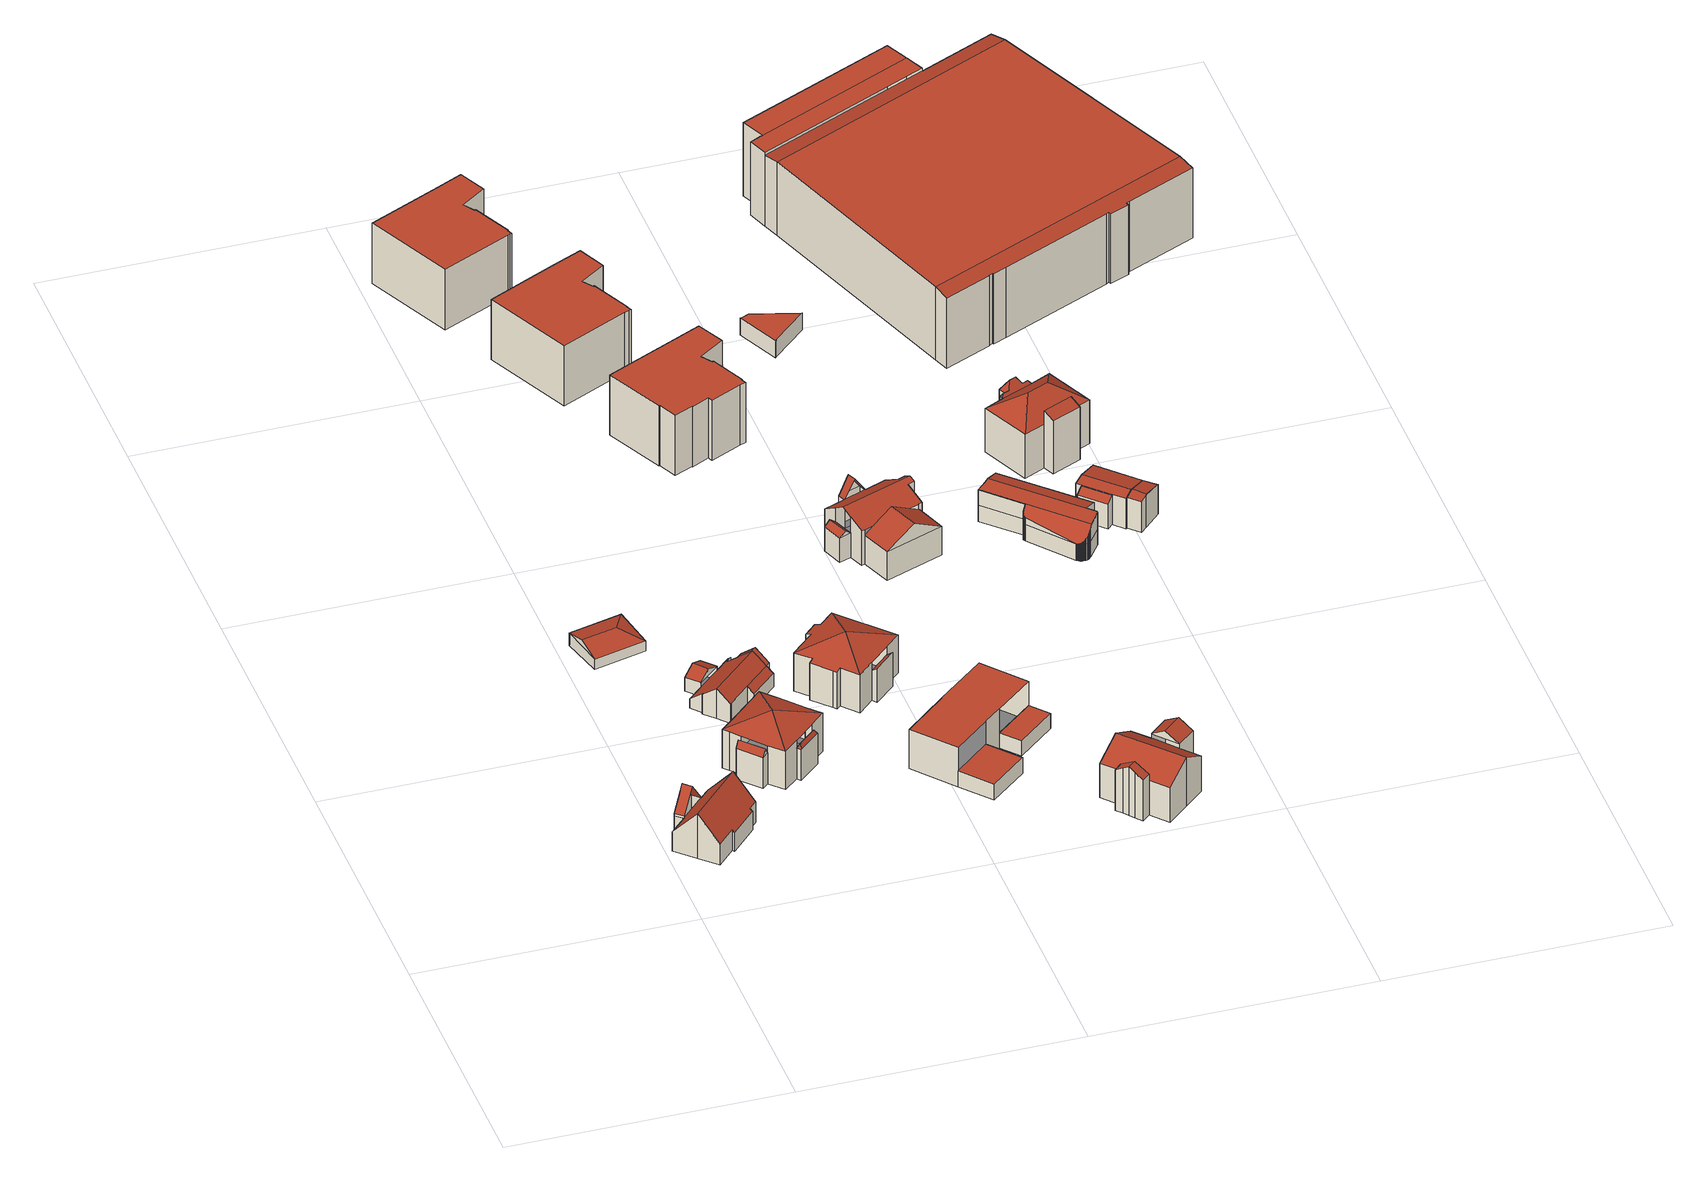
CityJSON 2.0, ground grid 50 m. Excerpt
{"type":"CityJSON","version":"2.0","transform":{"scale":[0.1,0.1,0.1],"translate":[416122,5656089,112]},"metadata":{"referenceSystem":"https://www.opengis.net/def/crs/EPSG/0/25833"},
"CityObjects":{
"building1":{"type":"Building","attributes":{"Gemeindeschluessel":14612000,"Geometrietyp2DReferenz":"3000","function":"31001_9998","roofType":"9999"},"children":["building1-1","building1-2"]},
"building1-1":{"type":"BuildingPart","attributes":{"Dachtyp_tdc":"tdcGableRoof","Dachneigung":53.34,"QualitaetDacherkennung":77,"Geometrietyp2DReferenz":"3000","measuredHeight":8.21,"roofType":"3100"},"parents":["building1"],"geometry":[{"type":"MultiSurface","lod":"2","boundaries":[[[0,1,2,3]],[[1,4,5,2]],[[4,6,7,5]],[[8,9,10,11]],[[4,10,9,12,6]],[[1,11,10,4]],[[0,8,11,1]],[[13,8,0]],[[2,5,7,3]]],"semantics":{"surfaces":[{"type":"WallSurface"},{"type":"RoofSurface"},{"type":"GroundSurface"}],"values":[0,0,0,1,1,0,0,0,2]}}]},
"building1-2":{"type":"BuildingPart","attributes":{"Dachtyp_tdc":"tdcGableRoof","Dachneigung":48.22,"QualitaetDacherkennung":71,"Geometrietyp2DReferenz":"3000","measuredHeight":8.88,"roofType":"3100"},"parents":["building1"],"geometry":[{"type":"MultiSurface","lod":"2","boundaries":[[[14,15,16,17]],[[15,18,19,16]],[[18,20,21,19]],[[20,22,23,21]],[[22,24,25,23]],[[24,13,3,25]],[[13,0,3]],[[26,7,6]],[[26,27,28,7]],[[27,29,30,28]],[[29,31,32,30]],[[31,33,34,32]],[[33,14,17,34]],[[29,27,26,12,13,24,22]],[[22,20,18,15,14,33,31,29]],[[17,16,19,21,23,25,3,7,28,30,32,34]]],"semantics":{"surfaces":[{"type":"WallSurface"},{"type":"RoofSurface"},{"type":"GroundSurface"}],"values":[0,0,0,0,0,0,0,0,0,0,0,0,0,1,1,2]}}]},
"building2":{"type":"Building","attributes":{"Dachtyp_tdc":"tdcHipAndGableRoof","Gemeindeschluessel":14612000,"Dachneigung":21.71,"QualitaetDacherkennung":45,"Geometrietyp2DReferenz":"3000","measuredHeight":3.57,"function":"31001_9998","roofType":"5000"},"geometry":[{"type":"Solid","lod":"2","boundaries":[[[[35,36,37,38]],[[36,39,40,37]],[[39,41,42,40]],[[41,35,38,42]],[[39,36,43]],[[35,41,44]],[[36,35,44,43]],[[41,39,43,44]],[[38,37,40,42]]]],"semantics":{"surfaces":[{"type":"WallSurface"},{"type":"RoofSurface"},{"type":"GroundSurface"}],"values":[[0,0,0,0,1,0,1,1,2]]}}]},
"building3":{"type":"Building","attributes":{"Gemeindeschluessel":14612000,"Geometrietyp2DReferenz":"3000","function":"31001_9998","roofType":"9999"},"children":["building3-1","building3-2","building3-3","building3-4"]},
"building3-1":{"type":"BuildingPart","attributes":{"Dachtyp_tdc":"tdcPolyFlatRoof","Dachneigung":2.65,"QualitaetDacherkennung":49,"Geometrietyp2DReferenz":"3000","measuredHeight":6.21,"roofType":"2100"},"parents":["building3"],"geometry":[{"type":"MultiSurface","lod":"2","boundaries":[[[45,46,47,48]],[[46,49,50,47]],[[49,51,52,50]],[[51,53,54,52]],[[51,49,46,45,53]],[[54,48,47,50,52]]],"semantics":{"surfaces":[{"type":"WallSurface"},{"type":"RoofSurface"},{"type":"GroundSurface"}],"values":[0,0,0,0,1,2]}}]},
"building3-2":{"type":"BuildingPart","attributes":{"Dachtyp_tdc":"tdcFreeFormRoof","Dachneigung":60.7,"QualitaetDacherkennung":30,"Geometrietyp2DReferenz":"3000","measuredHeight":7.51,"roofType":"5000"},"parents":["building3"],"geometry":[{"type":"MultiSurface","lod":"2","boundaries":[[[55,56,57,58]],[[56,59,60,57]],[[61,55,58,62]],[[63,64,56,55]],[[64,63,61,59]],[[56,64,59]],[[61,63,55]],[[58,57,60,62]]],"semantics":{"surfaces":[{"type":"WallSurface"},{"type":"RoofSurface"},{"type":"GroundSurface"}],"values":[0,0,0,1,1,0,0,2]}}]},
"building3-3":{"type":"BuildingPart","attributes":{"Dachtyp_tdc":"tdcFreeFormRoof","Dachneigung":60.17,"QualitaetDacherkennung":38,"Geometrietyp2DReferenz":"3000","measuredHeight":7.04,"roofType":"5000"},"parents":["building3"],"geometry":[{"type":"MultiSurface","lod":"2","boundaries":[[[65,66,67,68]],[[66,69,70,67]],[[71,65,68,72]],[[73,69,66]],[[74,73,66,65]],[[74,65,71]],[[73,74,71,69]],[[68,67,70,72]]],"semantics":{"surfaces":[{"type":"WallSurface"},{"type":"RoofSurface"},{"type":"GroundSurface"}],"values":[0,0,0,1,1,1,1,2]}}]},
"building3-4":{"type":"BuildingPart","attributes":{"Dachtyp_tdc":"tdcTentRoof","Dachneigung":21.88,"QualitaetDacherkennung":58,"Geometrietyp2DReferenz":"3000","measuredHeight":10.11,"roofType":"3500"},"parents":["building3"],"geometry":[{"type":"MultiSurface","lod":"2","boundaries":[[[75,76,77,60]],[[76,78,79,77]],[[78,80,81,79]],[[80,82,83,81]],[[82,84,48,83]],[[84,45,48]],[[85,54,53]],[[85,86,87,54]],[[86,88,71,72,87]],[[89,70,69]],[[89,90,91,70]],[[90,92,61,62,91]],[[93,75,60,59]],[[82,80,78,94]],[[86,85,84,82,94]],[[90,89,88,86,94]],[[78,76,75,93,92,90,94]],[[77,79,81,83,48,54,87,72,70,91,62,60]]],"semantics":{"surfaces":[{"type":"WallSurface"},{"type":"RoofSurface"},{"type":"GroundSurface"}],"values":[0,0,0,0,0,0,0,0,0,0,0,0,0,1,1,1,1,2]}}]},
"building4":{"type":"Building","attributes":{"Gemeindeschluessel":14612000,"Geometrietyp2DReferenz":"3000","function":"31001_9998","roofType":"9999"},"children":["building4-1","building4-2","building4-3","building4-4"]},
"building4-1":{"type":"BuildingPart","attributes":{"Dachtyp_tdc":"tdcGableRoof","Dachneigung":39.18,"QualitaetDacherkennung":59,"Geometrietyp2DReferenz":"3000","measuredHeight":5.92,"roofType":"3100"},"parents":["building4"],"geometry":[{"type":"MultiSurface","lod":"2","boundaries":[[[95,96,97,98]],[[99,100,101,102]],[[99,95,98,100]],[[95,99,103]],[[95,103,104,105,96]],[[99,102,104,103]],[[98,97,106,101,100]]],"semantics":{"surfaces":[{"type":"WallSurface"},{"type":"RoofSurface"},{"type":"GroundSurface"}],"values":[0,0,0,0,1,1,2]}}]},
"building4-2":{"type":"BuildingPart","attributes":{"Dachtyp_tdc":"tdcGableRoof","Dachneigung":24.5,"QualitaetDacherkennung":76,"Geometrietyp2DReferenz":"3000","measuredHeight":3.95,"roofType":"3100"},"parents":["building4"],"geometry":[{"type":"MultiSurface","lod":"2","boundaries":[[[107,108,109,110]],[[108,111,112,109]],[[111,113,114,112]],[[113,115,116,117,114]],[[118,107,110,119,120]],[[107,118,121,122,108]],[[113,111,122,121,115]],[[108,122,111]],[[115,121,118]],[[110,109,112,114,117,119]]],"semantics":{"surfaces":[{"type":"WallSurface"},{"type":"RoofSurface"},{"type":"GroundSurface"}],"values":[0,0,0,0,0,1,1,0,0,2]}}]},
"building4-3":{"type":"BuildingPart","attributes":{"Dachtyp_tdc":"tdcPolyFlatRoof","Dachneigung":39.7,"QualitaetDacherkennung":59,"Geometrietyp2DReferenz":"3000","measuredHeight":3.73,"roofType":"2100"},"parents":["building4"],"geometry":[{"type":"MultiSurface","lod":"2","boundaries":[[[96,123,124,97]],[[123,125,126,124]],[[125,127,128,126]],[[125,123,96,127]],[[128,97,124,126]]],"semantics":{"surfaces":[{"type":"WallSurface"},{"type":"RoofSurface"},{"type":"GroundSurface"}],"values":[0,0,0,1,2]}}]},
"building4-4":{"type":"BuildingPart","attributes":{"Dachtyp_tdc":"tdcGableRoof","Dachneigung":38.49,"QualitaetDacherkennung":69,"Geometrietyp2DReferenz":"3000","measuredHeight":5.89,"roofType":"3100"},"parents":["building4"],"geometry":[{"type":"MultiSurface","lod":"2","boundaries":[[[129,130,131,132]],[[130,133,134,131]],[[133,135,136,134]],[[135,137,138,136]],[[137,139,140,138]],[[139,141,110,140]],[[141,120,119,110]],[[116,142,114,117]],[[142,143,144,114]],[[143,145,146,144]],[[145,147,148,146]],[[147,102,101,148]],[[133,130,129,127,96,105,149]],[[129,132,128,127]],[[149,102,147,145,143,142,116,120,141,139,137,135,133]],[[132,131,134,136,138,140,110,119,117,114,144,146,148,101,106,97,128]]],"semantics":{"surfaces":[{"type":"WallSurface"},{"type":"RoofSurface"},{"type":"GroundSurface"}],"values":[0,0,0,0,0,0,0,0,0,0,0,0,1,0,1,2]}}]},
"building5":{"type":"Building","attributes":{"Gemeindeschluessel":14612000,"Geometrietyp2DReferenz":"3000","function":"31001_9998","roofType":"9999"},"children":["building5-1","building5-2"]},
"building5-1":{"type":"BuildingPart","attributes":{"Dachtyp_tdc":"tdcTentRoof","Dachneigung":21.59,"QualitaetDacherkennung":62,"Geometrietyp2DReferenz":"3000","measuredHeight":10.22,"roofType":"3500"},"parents":["building5"],"geometry":[{"type":"MultiSurface","lod":"2","boundaries":[[[150,151,152,153]],[[154,155,156,157]],[[155,150,153,156]],[[150,155,154,158,159,160,161]],[[151,162,163,164,152]],[[165,166,162,151,161]],[[160,167,168,169,170,171,165,161]],[[151,150,161]],[[164,172,173,174,175,176,177,178,179,180,181,157,156,153,152]],[[165,171,174,173]],[[166,165,173,172,182]],[[171,170,175,174]],[[170,169,176,175]],[[169,168,177,176]],[[168,167,178,177]],[[167,160,179,178]],[[160,159,180,179]],[[159,158,181,180]],[[158,154,157,181]]],"semantics":{"surfaces":[{"type":"WallSurface"},{"type":"RoofSurface"},{"type":"GroundSurface"}],"values":[0,0,0,1,0,1,1,1,2,0,0,0,0,0,0,0,0,0,0]}}]},
"building5-2":{"type":"BuildingPart","attributes":{"Dachtyp_tdc":"tdcPolyFlatRoof","Dachneigung":36.3,"QualitaetDacherkennung":40,"Geometrietyp2DReferenz":"3000","measuredHeight":6.85,"roofType":"2100"},"parents":["building5"],"geometry":[{"type":"MultiSurface","lod":"2","boundaries":[[[183,184,185,186]],[[163,187,188,164]],[[187,183,186,188]],[[187,163,184,183]],[[186,185,164,188]]],"semantics":{"surfaces":[{"type":"WallSurface"},{"type":"RoofSurface"},{"type":"GroundSurface"}],"values":[0,0,0,1,2]}}]},
"building6":{"type":"Building","attributes":{"Dachtyp_tdc":"tdcPolyFlatRoof","Gemeindeschluessel":14612000,"Dachneigung":0,"QualitaetDacherkennung":54,"Geometrietyp2DReferenz":"3000","measuredHeight":12.18,"function":"31001_9998","roofType":"1000"},"geometry":[{"type":"Solid","lod":"2","boundaries":[[[[189,190,191,192]],[[190,193,194,191]],[[193,195,196,194]],[[195,197,198,196]],[[197,199,200,198]],[[199,201,202,200]],[[201,203,204,202]],[[203,205,206,204]],[[205,207,208,206]],[[207,209,210,208]],[[209,211,212,210]],[[211,213,214,212]],[[213,189,192,214]],[[213,211,209,207,205,203,201,199,197,195,193,190,189]],[[192,191,194,196,198,200,202,204,206,208,210,212,214]]]],"semantics":{"surfaces":[{"type":"WallSurface"},{"type":"RoofSurface"},{"type":"GroundSurface"}],"values":[[0,0,0,0,0,0,0,0,0,0,0,0,0,1,2]]}}]},
"building7":{"type":"Building","attributes":{"Gemeindeschluessel":14612000,"Geometrietyp2DReferenz":"3000","function":"31001_9998","roofType":"9999"},"children":["building7-1","building7-2","building7-3","building7-4"]},
"building7-1":{"type":"BuildingPart","attributes":{"Dachtyp_tdc":"tdcPolyFlatRoof","Dachneigung":0,"QualitaetDacherkennung":25,"Geometrietyp2DReferenz":"3000","measuredHeight":3.16,"roofType":"1000"},"parents":["building7"],"geometry":[{"type":"MultiSurface","lod":"2","boundaries":[[[215,216,217,218]],[[216,219,220,217]],[[219,221,222,220]],[[221,219,216,215]],[[218,217,220,222]]],"semantics":{"surfaces":[{"type":"WallSurface"},{"type":"RoofSurface"},{"type":"GroundSurface"}],"values":[0,0,0,1,2]}}]},
"building7-2":{"type":"BuildingPart","attributes":{"Dachtyp_tdc":"tdcPolyFlatRoof","Dachneigung":0,"QualitaetDacherkennung":7,"Geometrietyp2DReferenz":"3000","measuredHeight":3.7,"roofType":"1000"},"parents":["building7"],"geometry":[{"type":"MultiSurface","lod":"2","boundaries":[[[223,224,225,226]],[[224,227,228,225]],[[227,229,230,228]],[[229,227,224,223]],[[226,225,228,230]]],"semantics":{"surfaces":[{"type":"WallSurface"},{"type":"RoofSurface"},{"type":"GroundSurface"}],"values":[0,0,0,1,2]}}]},
"building7-3":{"type":"BuildingPart","attributes":{"Dachtyp_tdc":"tdcPolyFlatRoof","Dachneigung":0,"QualitaetDacherkennung":6,"Geometrietyp2DReferenz":"3000","measuredHeight":7.92,"roofType":"1000"},"parents":["building7"],"geometry":[{"type":"MultiSurface","lod":"2","boundaries":[[[231,232,233,222,221]],[[232,234,223,226,233]],[[235,236,237,238,230,229]],[[239,240,215,218,241,242]],[[240,239,236,235,234,232,231]],[[222,233,226,230,238,241,218]]],"semantics":{"surfaces":[{"type":"WallSurface"},{"type":"RoofSurface"},{"type":"GroundSurface"}],"values":[0,0,0,0,1,2]}}]},
"building7-4":{"type":"BuildingPart","attributes":{"Dachtyp_tdc":"tdcPolyFlatRoof","Dachneigung":0,"QualitaetDacherkennung":0,"Geometrietyp2DReferenz":"3000","measuredHeight":3,"roofType":"9999"},"parents":["building7"],"geometry":[{"type":"MultiSurface","lod":"2","boundaries":[[[237,242,243,244]],[[237,244,245,238]],[[244,243,246,245]],[[243,242,241,246]],[[245,246,241,238]],[[238,241,242,237]]],"semantics":{"surfaces":[{"type":"RoofSurface"},{"type":"WallSurface"},{"type":"GroundSurface"},{"type":"ClosureSurface","isClosure":"1","QuelleClosure":"LoD1Solid"}],"values":[0,1,1,1,2,3]}}]},
"building8":{"type":"Building","attributes":{"Dachtyp_tdc":"tdcPolyFlatRoof","Gemeindeschluessel":14612000,"Dachneigung":0,"QualitaetDacherkennung":53,"Geometrietyp2DReferenz":"3000","measuredHeight":12.1,"function":"31001_9998","roofType":"1000"},"geometry":[{"type":"Solid","lod":"2","boundaries":[[[[247,248,249,250]],[[248,251,252,249]],[[251,253,254,252]],[[253,255,256,254]],[[255,257,258,256]],[[257,259,260,258]],[[259,261,262,260]],[[261,263,264,262]],[[263,265,266,264]],[[265,267,268,266]],[[267,269,270,268]],[[269,271,272,270]],[[271,247,250,272]],[[271,269,267,265,263,261,259,257,255,253,251,248,247]],[[250,249,252,254,256,258,260,262,264,266,268,270,272]]]],"semantics":{"surfaces":[{"type":"WallSurface"},{"type":"RoofSurface"},{"type":"GroundSurface"}],"values":[[0,0,0,0,0,0,0,0,0,0,0,0,0,1,2]]}}]},
"building9":{"type":"Building","attributes":{"Dachtyp_tdc":"tdcPolyFlatRoof","Gemeindeschluessel":14612000,"Dachneigung":0,"QualitaetDacherkennung":55,"Geometrietyp2DReferenz":"3000","measuredHeight":12.06,"function":"31001_9998","roofType":"1000"},"geometry":[{"type":"Solid","lod":"2","boundaries":[[[[273,274,275,276]],[[274,277,278,275]],[[277,279,280,278]],[[279,281,282,280]],[[281,283,284,282]],[[283,285,286,284]],[[285,287,288,286]],[[287,289,290,288]],[[289,291,292,290]],[[291,293,294,292]],[[293,295,296,294]],[[295,297,298,296]],[[297,299,300,298]],[[299,301,302,300]],[[301,303,304,302]],[[303,305,306,304]],[[305,273,276,306]],[[305,303,301,299,297,295,293,291,289,287,285,283,281,279,277,274,273]],[[276,275,278,280,282,284,286,288,290,292,294,296,298,300,302,304,306]]]],"semantics":{"surfaces":[{"type":"WallSurface"},{"type":"RoofSurface"},{"type":"GroundSurface"}],"values":[[0,0,0,0,0,0,0,0,0,0,0,0,0,0,0,0,0,1,2]]}}]},
"building10":{"type":"Building","attributes":{"Gemeindeschluessel":14612000,"Geometrietyp2DReferenz":"3000","function":"31001_9998","roofType":"9999"},"children":["building10-1","building10-2","building10-3"]},
"building10-1":{"type":"BuildingPart","attributes":{"Dachtyp_tdc":"tdcGableRoof","Dachneigung":29.83,"QualitaetDacherkennung":64,"Geometrietyp2DReferenz":"3000","measuredHeight":9.85,"roofType":"3100"},"parents":["building10"],"geometry":[{"type":"MultiSurface","lod":"2","boundaries":[[[307,308,309,310]],[[308,311,312,309]],[[311,313,314,312]],[[313,315,316,314]],[[317,318,319,320]],[[318,321,322,319]],[[321,323,324,322]],[[323,325,326,324]],[[321,318,317,315,313,311]],[[311,308,307,327,325,323,321]],[[310,309,312,314,316,320,319,322,324,326,328]]],"semantics":{"surfaces":[{"type":"WallSurface"},{"type":"RoofSurface"},{"type":"GroundSurface"}],"values":[0,0,0,0,0,0,0,0,1,1,2]}}]},
"building10-2":{"type":"BuildingPart","attributes":{"Dachtyp_tdc":"tdcGableRoof","Dachneigung":29.48,"QualitaetDacherkennung":74,"Geometrietyp2DReferenz":"3000","measuredHeight":9.71,"roofType":"3100"},"parents":["building10"],"geometry":[{"type":"MultiSurface","lod":"2","boundaries":[[[329,330,331,316]],[[330,332,333,331]],[[332,334,317,320,333]],[[329,316,315]],[[335,336,337,338]],[[334,332,338,337]],[[334,337,336,329]],[[329,336,335,330]],[[330,335,338,332]],[[331,333,320,316]]],"semantics":{"surfaces":[{"type":"WallSurface"},{"type":"RoofSurface"},{"type":"GroundSurface"}],"values":[0,0,0,0,1,1,0,0,0,2]}}]},
"building10-3":{"type":"BuildingPart","attributes":{"Dachtyp_tdc":"tdcGableRoof","Dachneigung":31.66,"QualitaetDacherkennung":59,"Geometrietyp2DReferenz":"3000","measuredHeight":9.8,"roofType":"3100"},"parents":["building10"],"geometry":[{"type":"MultiSurface","lod":"2","boundaries":[[[339,340,341,326,325]],[[340,342,343,341]],[[342,344,345,343]],[[344,346,347,345]],[[346,348,349,347]],[[348,350,307,310,349]],[[344,342,340,339,351]],[[351,350,348,346,344]],[[310,328,326,341,343,345,347,349]]],"semantics":{"surfaces":[{"type":"WallSurface"},{"type":"RoofSurface"},{"type":"GroundSurface"}],"values":[0,0,0,0,0,0,1,1,2]}}]},
"building11":{"type":"Building","attributes":{"Gemeindeschluessel":14612000,"Geometrietyp2DReferenz":"3000","function":"31001_9998","roofType":"9999"},"children":["building11-1","building11-2","building11-3","building11-4"]},
"building11-1":{"type":"BuildingPart","attributes":{"Dachtyp_tdc":"tdcGableRoof","Dachneigung":29.44,"QualitaetDacherkennung":69,"Geometrietyp2DReferenz":"3000","measuredHeight":9,"roofType":"3100"},"parents":["building11"],"geometry":[{"type":"MultiSurface","lod":"2","boundaries":[[[352,353,354,355]],[[353,356,357,354]],[[356,358,359,357]],[[356,353,360]],[[353,352,361,362,360]],[[358,356,360,362,363]],[[355,354,357,359]]],"semantics":{"surfaces":[{"type":"WallSurface"},{"type":"RoofSurface"},{"type":"GroundSurface"}],"values":[0,0,0,0,1,1,2]}}]},
"building11-2":{"type":"BuildingPart","attributes":{"Dachtyp_tdc":"tdcGableRoof","Dachneigung":33.14,"QualitaetDacherkennung":40,"Geometrietyp2DReferenz":"3000","measuredHeight":9.01,"roofType":"3100"},"parents":["building11"],"geometry":[{"type":"MultiSurface","lod":"2","boundaries":[[[364,365,366,367]],[[365,368,369,366]],[[368,370,371,369]],[[370,372,373,371]],[[372,374,352,355,373]],[[375,359,358]],[[375,376,377,359]],[[376,378,379,377]],[[378,380,379]],[[381,382,383,384,385]],[[382,386,387,388,383]],[[389,378,376,375,363,361,374,372,370,368,365,364,390]],[[390,391,392,393,394,395,396,386,382,381,389]],[[388,397,398,399,400,401,402,367,366,369,371,373,355,359,377,379,403,384,383]],[[395,397,404]],[[395,394,398,397]],[[394,393,399,398]],[[393,392,400,399]],[[392,391,401,400]],[[391,390,402,401]],[[390,364,367,402]]],"semantics":{"surfaces":[{"type":"WallSurface"},{"type":"RoofSurface"},{"type":"GroundSurface"}],"values":[0,0,0,0,0,0,0,0,0,0,0,1,1,2,0,0,0,0,0,0,0]}}]},
"building11-3":{"type":"BuildingPart","attributes":{"Dachtyp_tdc":"tdcFreeFormRoof","Dachneigung":39.86,"QualitaetDacherkennung":16,"Geometrietyp2DReferenz":"3000","measuredHeight":5.87,"roofType":"5000"},"parents":["building11"],"geometry":[{"type":"MultiSurface","lod":"2","boundaries":[[[380,405,406,379]],[[405,407,408,406]],[[407,385,384,408]],[[409,385,407]],[[410,409,407,405]],[[410,405,380]],[[409,410,380,411,385]],[[379,406,408,384,403]]],"semantics":{"surfaces":[{"type":"WallSurface"},{"type":"RoofSurface"},{"type":"GroundSurface"}],"values":[0,0,0,0,1,0,1,2]}}]},
"building11-4":{"type":"BuildingPart","attributes":{"Dachtyp_tdc":"tdcGableRoof","Dachneigung":54.7,"QualitaetDacherkennung":48,"Geometrietyp2DReferenz":"3000","measuredHeight":9.03,"roofType":"3100"},"parents":["building11"],"geometry":[{"type":"MultiSurface","lod":"2","boundaries":[[[387,412,413,388]],[[412,414,415,413]],[[414,404,397,415]],[[414,412,416]],[[412,387,386,417,416]],[[404,414,416,417,396]],[[388,413,415,397]]],"semantics":{"surfaces":[{"type":"WallSurface"},{"type":"RoofSurface"},{"type":"GroundSurface"}],"values":[0,0,0,0,1,1,2]}}]},
"building12":{"type":"Building","attributes":{"Dachtyp_tdc":"tdcPolyFlatRoof","Gemeindeschluessel":14612000,"Dachneigung":0,"QualitaetDacherkennung":77,"Geometrietyp2DReferenz":"3000","measuredHeight":3.39,"function":"31001_9998","roofType":"1000"},"geometry":[{"type":"Solid","lod":"2","boundaries":[[[[418,419,420,421]],[[419,422,423,420]],[[422,424,425,423]],[[424,426,427,425]],[[426,428,429,427]],[[428,418,421,429]],[[428,426,424,422,419,418]],[[421,420,423,425,427,429]]]],"semantics":{"surfaces":[{"type":"WallSurface"},{"type":"RoofSurface"},{"type":"GroundSurface"}],"values":[[0,0,0,0,0,0,1,2]]}}]},
"building13":{"type":"Building","attributes":{"Dachtyp_tdc":"tdcFreeFormRoof","Gemeindeschluessel":14612000,"Dachneigung":0.035,"QualitaetDacherkennung":59,"Geometrietyp2DReferenz":"3000","measuredHeight":6.44,"function":"31001_9998","roofType":"5000"},"geometry":[{"type":"Solid","lod":"2","boundaries":[[[[430,431,432,433,434,435,436,437,438,439,440,441,442,443]],[[444,430,443,445]],[[445,443,442,446]],[[446,442,441,447]],[[447,441,440,448]],[[448,440,439,449]],[[449,439,438,450]],[[450,438,437,451]],[[451,437,436,452,453]],[[454,455,435,434,456]],[[456,434,433,457,458]],[[459,432,431,460]],[[460,431,430,444]],[[461,462,463,464]],[[453,452,462,461]],[[464,463,465,466]],[[466,465,467,468]],[[468,467,469,470]],[[470,469,471,472]],[[472,471,473,474]],[[474,473,475,476]],[[476,475,477,478]],[[478,477,479,480]],[[480,479,481,482]],[[482,481,483,484]],[[484,483,485,486]],[[486,485,487,488]],[[488,487,489,490]],[[490,489,491,492]],[[492,491,493,494]],[[494,493,495,496]],[[496,495,497,498]],[[498,497,499,500]],[[500,499,501,502]],[[502,501,503]],[[504,505,506]],[[506,505,507,508]],[[508,507,509,510]],[[510,509,511,512]],[[512,511,513,514]],[[514,513,515,516]],[[516,515,517,518]],[[517,519,518]],[[518,519,520,521]],[[520,522,521]],[[521,522,523,524]],[[523,525,524]],[[524,525,526,527]],[[527,526,528,529]],[[528,530,529]],[[529,530,531,532]],[[532,531,533,534]],[[534,533,535,536]],[[536,535,455,454]],[[458,457,537,538]],[[538,537,539,540]],[[540,539,541,542]],[[542,541,543,544]],[[544,543,545,546]],[[546,545,547,548]],[[548,547,432,459]],[[549,550,551,552,553,554,555,556,557,558,559,560,561,562,563,564,565,566,567,568,569,570,571,572,573,574,575,576,577,578,579,580,581,582,583,584,585,586,587,588,589,590,591,592,593,594,595,596,597,598,599,600,601,602,603,604,605,606]],[[538,540,580,579]],[[454,456,577,576]],[[456,458,578,577]],[[458,538,579,578]],[[540,542,581,580]],[[542,544,582,581]],[[544,546,583,582]],[[546,548,584,583]],[[548,459,585,584]],[[459,460,586,585]],[[460,444,587,586]],[[444,445,588,587]],[[445,446,589,588]],[[446,447,590,589]],[[447,448,591,590]],[[448,449,592,591]],[[449,450,593,592]],[[450,451,594,593]],[[451,453,595,594]],[[453,461,596,595]],[[461,464,597,596]],[[464,466,598,597]],[[466,468,599,598]],[[468,470,600,599]],[[470,472,601,600]],[[472,474,602,601]],[[474,476,603,602]],[[482,484,549,606]],[[476,478,604,603]],[[478,480,605,604]],[[480,482,606,605]],[[547,545,543,541,539,537,457,433,432]],[[452,436,435,455,535,533,531,530,528,526,525,523,522,520,519,517,515,513,511,509,507,505,504,607,503,501,499,497,495,493,491,489,487,485,483,481,479,477,475,473,471,469,467,465,463,462]],[[484,486,550,549]],[[486,488,551,550]],[[488,490,552,551]],[[490,492,553,552]],[[492,494,554,553]],[[494,496,555,554]],[[496,498,556,555]],[[498,500,557,556]],[[500,502,558,557]],[[502,503,559,558]],[[503,607,560,559]],[[607,504,561,560]],[[504,506,562,561]],[[506,508,563,562]],[[508,510,564,563]],[[510,512,565,564]],[[512,514,566,565]],[[514,516,567,566]],[[516,518,568,567]],[[521,524,570,569]],[[518,521,569,568]],[[524,527,571,570]],[[527,529,572,571]],[[529,532,573,572]],[[532,534,574,573]],[[534,536,575,574]],[[536,454,576,575]]]],"semantics":{"surfaces":[{"type":"RoofSurface"},{"type":"WallSurface"},{"type":"GroundSurface"}],"values":[[0,1,1,1,1,1,1,1,1,1,1,1,1,1,1,1,1,1,1,1,1,1,1,1,1,1,1,1,1,1,1,1,1,1,1,1,1,1,1,1,1,1,1,1,1,1,1,1,1,1,1,1,1,1,1,1,1,1,1,1,1,2,1,1,1,1,1,1,1,1,1,1,1,1,1,1,1,1,1,1,1,1,1,1,1,1,1,1,1,1,1,1,1,0,0,1,1,1,1,1,1,1,1,1,1,1,1,1,1,1,1,1,1,1,1,1,1,1,1,1,1,1]]}}]},
"building14":{"type":"Building","attributes":{"Gemeindeschluessel":14612000,"Geometrietyp2DReferenz":"3000","function":"31001_9998","roofType":"9999"},"children":["building14-1","building14-2","building14-3"]},
"building14-1":{"type":"BuildingPart","attributes":{"Dachtyp_tdc":"tdcFreeFormRoof","Dachneigung":58.86,"QualitaetDacherkennung":18,"Geometrietyp2DReferenz":"3000","measuredHeight":10.67,"roofType":"5000"},"parents":["building14"],"geometry":[{"type":"MultiSurface","lod":"2","boundaries":[[[608,609,610,611]],[[609,612,613,610]],[[612,614,615,613]],[[616,617,618,619]],[[617,620,621,618]],[[620,622,623,621]],[[622,608,611,623]],[[620,617,624,625]],[[617,616,624]],[[616,614,626,627,628,629,625,624]],[[614,612,626]],[[612,609,627,626]],[[609,608,628,627]],[[608,622,629,628]],[[622,620,625,629]],[[611,610,613,615,619,618,621,623]]],"semantics":{"surfaces":[{"type":"WallSurface"},{"type":"RoofSurface"},{"type":"GroundSurface"}],"values":[0,0,0,0,0,0,0,1,1,1,1,1,1,1,1,2]}}]},
"building14-2":{"type":"BuildingPart","attributes":{"Dachtyp_tdc":"tdcPolyFlatRoof","Dachneigung":23.14,"QualitaetDacherkennung":42,"Geometrietyp2DReferenz":"3000","measuredHeight":11.49,"roofType":"2100"},"parents":["building14"],"geometry":[{"type":"MultiSurface","lod":"2","boundaries":[[[630,631,632,633,634]],[[635,636,637]],[[635,638,639,636]],[[638,630,634,639]],[[638,635,631,630]],[[634,633,636,639]]],"semantics":{"surfaces":[{"type":"WallSurface"},{"type":"RoofSurface"},{"type":"GroundSurface"}],"values":[0,0,0,0,1,2]}}]},
"building14-3":{"type":"BuildingPart","attributes":{"Dachtyp_tdc":"tdcFreeFormRoof","Dachneigung":33.83,"QualitaetDacherkennung":62,"Geometrietyp2DReferenz":"3000","measuredHeight":12.07,"roofType":"5000"},"parents":["building14"],"geometry":[{"type":"MultiSurface","lod":"2","boundaries":[[[632,640,641,633]],[[640,642,643,641]],[[642,616,619,643]],[[614,644,645,615]],[[644,646,647,645]],[[646,637,636,647]],[[644,614,616,642,648,649]],[[642,640,648]],[[640,632,637,646,649,648]],[[646,644,649]],[[633,641,643,619,615,645,647,636]]],"semantics":{"surfaces":[{"type":"WallSurface"},{"type":"RoofSurface"},{"type":"GroundSurface"}],"values":[0,0,0,0,0,0,1,1,1,1,2]}}]},
"building15":{"type":"Building","attributes":{"Gemeindeschluessel":14612000,"Geometrietyp2DReferenz":"3000","function":"31001_9998","roofType":"9999"},"children":["building15-1","building15-2"]},
"building15-1":{"type":"BuildingPart","attributes":{"Dachtyp_tdc":"tdcGableRoof","Dachneigung":10.05,"QualitaetDacherkennung":73,"Geometrietyp2DReferenz":"3000","measuredHeight":6.57,"roofType":"3100"},"parents":["building15"],"geometry":[{"type":"MultiSurface","lod":"2","boundaries":[[[650,651,652]],[[653,654,655]],[[653,656,657,654]],[[656,658,659,657]],[[658,660,661,659]],[[660,662,663,661]],[[662,664,665,663]],[[664,666,667,665]],[[666,668,669,667]],[[668,650,652,669]],[[664,662,660,658]],[[658,656,653,650,668,666,664]],[[652,654,657,659,661,663,665,667,669]]],"semantics":{"surfaces":[{"type":"WallSurface"},{"type":"RoofSurface"},{"type":"GroundSurface"}],"values":[0,0,0,0,0,0,0,0,0,0,1,1,2]}}]},
"building15-2":{"type":"BuildingPart","attributes":{"Dachtyp_tdc":"tdcPolyFlatRoof","Dachneigung":32,"QualitaetDacherkennung":60,"Geometrietyp2DReferenz":"3000","measuredHeight":5.87,"roofType":"2100"},"parents":["building15"],"geometry":[{"type":"MultiSurface","lod":"2","boundaries":[[[651,670,671,652]],[[670,672,673,671]],[[672,655,654,673]],[[655,672,670,651]],[[652,671,673,654]]],"semantics":{"surfaces":[{"type":"WallSurface"},{"type":"RoofSurface"},{"type":"GroundSurface"}],"values":[0,0,0,1,2]}}]},
"building16":{"type":"Building","attributes":{"Dachtyp_tdc":"tdcFreeFormRoof","Gemeindeschluessel":14612000,"Dachneigung":10.15,"QualitaetDacherkennung":68,"Geometrietyp2DReferenz":"3000","measuredHeight":6.62,"function":"31001_9998","roofType":"5000"},"geometry":[{"type":"Solid","lod":"2","boundaries":[[[[666,662,663,667]],[[662,674,675,663]],[[674,676,677,675]],[[676,678,679,677]],[[678,666,667,679]],[[680,674,662,681]],[[678,676,680,681,666]],[[676,674,680]],[[662,666,681]],[[667,663,675,677,679]]]],"semantics":{"surfaces":[{"type":"WallSurface"},{"type":"RoofSurface"},{"type":"GroundSurface"}],"values":[[0,0,0,0,0,1,1,0,0,2]]}}]},
"building17":{"type":"Building","attributes":{"name":"Cinemaxx","Gemeindeschluessel":14612000,"Geometrietyp2DReferenz":"3000","function":"31001_2090","roofType":"9999"},"children":["building17-1","building17-2","building17-3"]},
"building17-1":{"type":"BuildingPart","attributes":{"Dachtyp_tdc":"tdcPolyFlatRoof","Dachneigung":0,"QualitaetDacherkennung":55,"Geometrietyp2DReferenz":"3000","measuredHeight":14.84,"roofType":"1000"},"parents":["building17"],"geometry":[{"type":"MultiSurface","lod":"2","boundaries":[[[682,683,684,685,686]],[[683,687,688,684]],[[687,689,690,688]],[[691,692,693,694,695]],[[692,691,689,687,683,682]],[[685,684,688,690,695,694]]],"semantics":{"surfaces":[{"type":"WallSurface"},{"type":"RoofSurface"},{"type":"GroundSurface"}],"values":[0,0,0,0,1,2]}}]},
"building17-2":{"type":"BuildingPart","attributes":{"Dachtyp_tdc":"tdcPolyFlatRoof","Dachneigung":0,"QualitaetDacherkennung":43,"Geometrietyp2DReferenz":"3000","measuredHeight":14.86,"roofType":"1000"},"parents":["building17"],"geometry":[{"type":"MultiSurface","lod":"2","boundaries":[[[696,691,695,697]],[[698,699,690,689]],[[698,696,697,699]],[[698,689,691,696]],[[697,695,690,699]]],"semantics":{"surfaces":[{"type":"WallSurface"},{"type":"RoofSurface"},{"type":"GroundSurface"}],"values":[0,0,0,1,2]}}]},
"building17-3":{"type":"BuildingPart","attributes":{"Dachtyp_tdc":"tdcCutGableRoof","Dachneigung":0.287,"QualitaetDacherkennung":57,"Geometrietyp2DReferenz":"3000","measuredHeight":14.97,"roofType":"9999"},"parents":["building17"],"geometry":[{"type":"MultiSurface","lod":"2","boundaries":[[[700,701,702,703]],[[701,704,705,702]],[[704,706,707,705]],[[706,708,709,707]],[[708,710,711,709]],[[710,712,713,711]],[[712,714,715,713]],[[714,716,717,715]],[[716,718,719,717]],[[718,720,721,719]],[[720,722,723,721]],[[722,724,725,723]],[[724,726,727,725]],[[726,728,729,727]],[[728,686,685,729]],[[693,730,731,694]],[[730,732,733,731]],[[732,734,735,733]],[[734,700,703,735]],[[726,724,722,720,718,716,714,712,710,708,706,704,701,700,734]],[[732,730,693,686,728]],[[734,732,728,726]],[[703,702,705,707,709,711,713,715,717,719,721,723,725,727,729,685,694,731,733,735]]],"semantics":{"surfaces":[{"type":"WallSurface"},{"type":"RoofSurface"},{"type":"GroundSurface"}],"values":[0,0,0,0,0,0,0,0,0,0,0,0,0,0,0,0,0,0,0,1,1,1,2]}}]}
},
"vertices":[
[34,200,62],[21,212,62],[21,212,25],[34,200,25],[65,258,62],[65,258,25],[78,246,62],[78,246,25],[34,200,67],[55,221,107],[42,234,107],[21,212,67],[78,245,63],[34,200,63],
[146,184,62],[100,137,62],[100,137,25],[146,184,25],[97,140,67],[97,140,25],[66,108,67],[66,108,25],[37,137,114],[37,137,25],[4,169,63],[4,169,25],[78,246,63],[95,262,63],[95,262,25],[128,231,114],[128,231,25],[157,202,67],[157,202,25],[143,187,67],[143,187,25],
[16,755,54],[112,778,54],[112,778,28],[16,755,28],[130,703,48],[130,703,28],[35,680,48],[35,680,28],[90,734,63],[25,718,63],
[264,421,85],[275,431,85],[275,431,23],[264,421,23],[305,398,85],[305,398,23],[310,393,85],[310,393,23],[299,382,85],[299,382,23],
[198,290,85],[164,328,85],[164,328,23],[198,290,23],[175,338,85],[175,338,23],[209,300,85],[209,300,23],[204,295,98],[169,333,98],
[303,327,85],[264,292,85],[264,292,23],[303,327,23],[258,299,85],[258,299,23],[296,334,85],[296,334,23],[265,299,94],[296,327,94],
[175,338,100],[161,354,101],[161,354,23],[152,364,101],[152,364,23],[181,390,101],[181,390,23],[241,446,101],[241,446,23],[264,421,101],[299,382,100],[322,358,100],[322,358,23],[296,334,100],[258,299,100],[232,276,100],[232,276,23],[209,300,100],[175,338,101],[236,361,124],
[297,565,63],[290,558,63],[290,558,25],[297,565,25],[261,603,63],[261,603,25],[253,596,25],[253,596,63],[279,584,85],[271,577,85],[279,570,76],[272,577,25],
[178,560,53],[158,582,53],[158,582,25],[178,560,25],[196,618,53],[196,618,25],[217,596,53],[217,596,25],[217,595,53],[217,595,44],[217,595,25],[178,559,53],[178,559,25],[178,559,44],[197,577,65],[177,600,65],
[299,549,52],[299,549,25],[252,505,52],[252,505,25],[243,514,63],[243,514,25],
[203,477,63],[202,475,63],[202,475,25],[203,477,25],[184,495,84],[184,495,25],[166,514,64],[166,514,25],[168,516,64],[168,516,25],[151,535,44],[151,535,25],[178,560,43],[217,596,44],[245,622,44],[245,622,25],[248,619,47],[248,619,25],[239,611,46],[239,611,25],[272,577,84],
[420,617,100],[505,526,100],[505,526,23],[420,617,23],[386,600,96],[393,592,100],[393,592,23],[386,600,23],[363,578,96],[370,571,100],[328,531,100],[416,529,125],[478,501,100],[478,501,84],[478,501,23],[412,440,100],[440,467,100],[352,506,100],[345,500,97],[375,468,97],[380,462,97],[387,468,100],[440,467,23],[412,440,23],[387,468,23],[380,462,23],[375,468,23],[345,500,23],[352,506,23],[328,531,23],[370,571,23],[363,578,23],[440,467,84],
[447,459,91],[441,467,84],[441,467,23],[447,459,23],[485,494,91],[485,494,23],
[218,1712,143],[92,1654,143],[92,1654,21],[218,1712,21],[18,1812,143],[18,1812,21],[151,1874,143],[151,1874,21],[197,1896,143],[197,1896,21],[220,1846,143],[220,1846,21],[175,1815,143],[175,1815,21],[188,1795,143],[188,1795,21],[190,1796,143],[190,1796,21],[223,1726,143],[223,1726,21],[222,1725,143],[222,1725,21],[226,1716,143],[226,1716,21],[223,1715,143],[223,1715,21],
[575,276,38],[620,223,38],[620,223,6],[575,276,6],[553,167,38],[553,167,6],[509,220,38],[509,220,6],
[525,358,43],[518,365,43],[518,365,6],[525,358,6],[606,439,43],[606,439,6],[613,432,43],[613,432,6],
[509,220,85],[448,292,85],[448,292,6],[525,358,85],[613,432,85],[674,359,85],[674,359,36],[674,359,6],[605,301,85],[575,276,85],[605,301,6],[605,301,36],
[633,269,36],[701,327,36],[701,327,6],[633,269,6],
[347,1458,142],[343,1456,142],[343,1456,21],[347,1458,21],[335,1453,142],[335,1453,21],[213,1395,142],[213,1395,21],[139,1554,142],[139,1554,21],[264,1613,142],[264,1613,21],[318,1638,142],[318,1638,21],[341,1588,142],[341,1588,21],[295,1556,142],[295,1556,21],[309,1537,142],[309,1537,21],[310,1539,142],[310,1539,21],[344,1467,142],[344,1467,21],[343,1467,142],[343,1467,21],
[429,1279,143],[431,1281,143],[431,1281,22],[429,1279,22],[460,1218,143],[460,1218,22],[459,1217,143],[459,1217,22],[463,1208,143],[463,1208,22],[452,1204,143],[452,1204,22],[396,1177,143],[396,1177,22],[392,1186,143],[392,1186,22],[360,1171,143],[360,1171,22],[360,1172,143],[360,1172,22],[326,1156,143],[326,1156,22],[310,1190,143],[310,1190,22],[309,1190,143],[309,1190,22],[259,1296,143],[259,1296,22],[438,1380,143],[438,1380,22],[462,1330,143],[462,1330,22],[416,1298,143],[416,1298,22],
[739,72,90],[713,102,90],[713,102,21],[739,72,21],[751,136,119],[751,136,21],[787,167,93],[787,167,21],[813,138,93],[813,138,21],[848,97,93],[875,67,93],[875,67,21],[848,97,21],[840,36,119],[840,36,21],[801,2,90],[801,2,21],[775,32,90],[775,32,21],[757,52,90],[757,52,21],
[813,138,102],[845,166,102],[845,166,21],[880,125,102],[880,125,21],[848,97,102],[845,166,103],[813,138,103],[830,118,118],[862,146,118],
[775,32,102],[761,19,102],[761,19,21],[751,31,111],[751,31,21],[743,40,119],[743,40,21],[736,49,112],[736,49,21],[726,60,103],[726,60,21],[739,72,104],[757,52,119],
[653,875,77],[673,819,77],[673,819,19],[653,875,19],[567,779,77],[567,779,19],[546,834,77],[546,834,19],[620,799,109],[634,867,88],[599,854,109],[564,841,88],
[657,917,105],[657,915,104],[657,915,19],[657,917,19],[645,910,104],[645,910,19],[658,877,88],[658,877,19],[652,875,88],[652,875,19],[653,875,88],[546,834,88],[540,832,88],[540,832,19],[530,858,101],[530,858,19],[530,858,68],[516,896,96],[506,922,78],[506,922,19],[516,896,19],[516,896,68],[545,937,78],[545,937,76],[545,937,19],[523,877,109],[653,926,109],[650,935,103],[648,938,101],[636,934,101],[624,967,78],[586,952,78],[585,952,78],[586,952,19],[624,967,19],[636,934,19],[648,938,19],[650,935,19],[653,926,19],[523,877,19],[586,952,76],
[509,850,68],[509,850,19],[495,888,68],[495,888,19],[505,892,78],[520,854,78],[523,877,68],
[539,951,76],[539,951,19],[580,967,76],[580,967,19],[558,959,110],[564,944,110],
[580,1414,57],[545,1492,57],[545,1492,23],[580,1414,23],[548,1493,57],[548,1493,23],[561,1499,57],[561,1499,23],[645,1474,57],[645,1474,23],[582,1416,57],[582,1416,23],
[923,769,85],[923,770,85],[922,770,85],[781,911,85],[774,903,85],[758,887,85],[904,741,85],[921,764,85],[921,765,85],[922,765,85],[922,766,85],[922,767,85],[922,768,85],[923,768,85],[923,769,54],[923,768,54],[922,768,54],[922,767,54],[922,766,54],[922,765,54],[921,765,54],[921,764,54],[901,737,78],[901,737,54],[757,887,54],[757,887,84],[774,903,54],[801,931,78],[801,931,54],[922,770,54],[923,770,54],[900,736,54],[900,736,77],[899,735,75],[899,735,54],[899,734,74],[899,734,54],[898,734,72],[898,734,54],[897,733,71],[897,733,54],[896,732,69],[896,732,54],[895,732,67],[895,732,54],[894,731,66],[894,731,54],[892,731,65],[892,731,54],[891,731,64],[891,731,54],[890,731,62],[890,731,54],[889,731,61],[889,731,54],[888,731,60],[888,731,54],[887,731,59],[887,731,54],[885,731,58],[885,731,54],[884,731,57],[884,731,54],[883,731,56],[883,731,54],[882,732,56],[882,732,54],[881,733,55],[881,733,54],[880,733,55],[880,733,54],[879,734,55],[879,734,54],[878,735,54],[876,736,54],[814,812,67],[814,812,54],[814,813,67],[814,813,54],[813,813,68],[813,813,54],[813,814,68],[813,814,54],[813,815,69],[813,815,54],[812,816,69],[812,816,54],[812,817,70],[812,817,54],[812,817,71],[812,818,71],[812,818,54],[812,818,72],[813,819,72],[813,819,54],[813,819,73],[813,820,74],[813,820,54],[813,821,74],[813,821,54],[813,821,75],[814,821,76],[814,821,54],[814,822,77],[814,822,54],[818,826,84],[818,826,54],[929,804,78],[929,804,54],[910,785,85],[910,785,54],[920,774,85],[920,774,54],[921,773,85],[921,773,54],[922,772,85],[922,772,54],[922,771,85],[922,771,54],[889,731,21],[888,731,21],[887,731,21],[885,731,21],[884,731,21],[883,731,21],[882,732,21],[881,733,21],[880,733,21],[879,734,21],[878,735,21],[877,735,21],[876,736,21],[814,812,21],[814,813,21],[813,813,21],[813,814,21],[813,815,21],[812,816,21],[812,817,21],[812,818,21],[813,819,21],[813,820,21],[813,821,21],[814,821,21],[814,822,21],[818,826,21],[757,887,21],[774,903,21],[801,931,21],[929,804,21],[910,785,21],[920,774,21],[921,773,21],[922,772,21],[922,771,21],[922,770,21],[923,770,21],[923,769,21],[923,768,21],[922,768,21],[922,767,21],[922,766,21],[922,765,21],[921,765,21],[921,764,21],[901,737,21],[900,736,21],[899,735,21],[899,734,21],[898,734,21],[897,733,21],[896,732,21],[895,732,21],[894,731,21],[892,731,21],[891,731,21],[890,731,21],[877,735,54],
[896,1117,114],[902,1104,114],[902,1104,26],[896,1117,26],[913,1109,114],[913,1109,26],[917,1101,114],[917,1101,26],[860,1076,114],[857,1083,114],[857,1083,26],[860,1076,26],[868,1088,114],[868,1088,26],[862,1102,114],[862,1102,26],[862,1081,120],[874,1086,120],[911,1103,120],[900,1098,120],[890,1102,133],[878,1096,133],
[911,968,132],[902,988,141],[902,988,114],[902,988,26],[911,968,26],[956,1012,141],[956,1012,26],[956,1012,114],[965,992,132],[965,992,26],
[864,970,114],[864,970,26],[824,1059,114],[824,1059,26],[953,1118,114],[953,1118,26],[993,1029,114],[993,1029,26],[889,1035,147],[929,1053,147],
[962,812,82],[962,812,80],[962,812,21],[922,852,82],[922,852,21],[922,852,80],[915,859,82],[915,859,21],[929,872,87],[929,872,21],[958,901,80],[958,901,21],[1022,836,80],[1022,836,21],[993,808,87],[993,808,21],[982,796,82],[982,796,21],[980,794,82],[980,794,21],
[952,802,71],[952,802,21],[912,842,71],[912,842,21],
[1042,817,80],[1042,817,21],[1012,787,86],[1012,787,21],[1001,777,82],[1001,777,21],[1014,789,87],[995,809,87],
[676,1771,167],[663,1806,167],[663,1806,19],[676,1771,19],[676,1771,161],[684,1816,167],[684,1816,19],[687,1817,167],[687,1817,19],[976,1948,167],[991,1914,167],[991,1914,161],[991,1914,19],[976,1948,19],
[956,1991,167],[956,1991,19],[668,1860,167],[668,1860,19],
[1329,1527,160],[1203,1470,160],[1203,1470,19],[1329,1527,19],[1197,1467,160],[1197,1467,19],[1199,1463,159],[1199,1463,19],[1164,1448,159],[1164,1448,19],[1162,1452,160],[1162,1452,19],[1157,1449,160],[1157,1449,19],[956,1358,160],[956,1358,19],[931,1347,160],[931,1347,19],[930,1349,160],[930,1349,19],[923,1346,160],[923,1346,19],[923,1344,160],[923,1344,19],[838,1306,160],[838,1306,19],[828,1334,166],[828,1334,19],[687,1739,168],[687,1739,19],[1129,1977,161],[1129,1977,19],[1143,1946,168],[1143,1946,19],[1317,1555,166],[1317,1555,19]
]}
